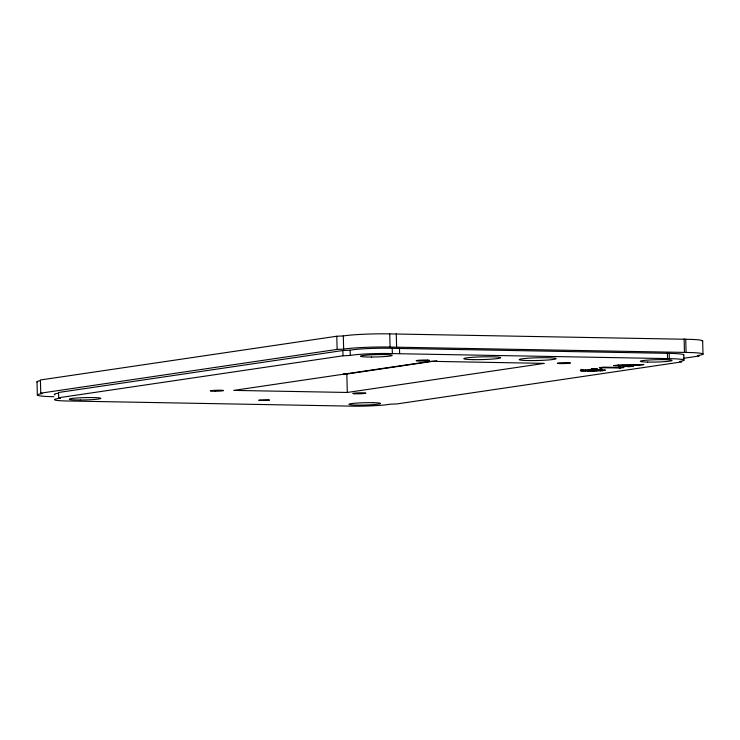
<?xml version="1.0" encoding="UTF-8"?>
<svg xmlns="http://www.w3.org/2000/svg" width="740" height="740" viewBox="0 0 740 740"><rect width="100%" height="100%" fill="white"/><g stroke="black" fill="none" stroke-linecap="round" stroke-linejoin="round"><path stroke-width="1.11" d="M619.75 368.002L599.298 367.706L603.146 367.142L624.014 367.521L619.676 368.076L619.713 366.42M600.926 370.305L592.796 370.87L585.1 370.463L593.24 369.898L600.926 370.305L600.889 368.724M702.195 341.334A32.375 2.368 -1.5 0 0 702.501 340.668L700.345 340.086A32.375 2.368 -1.5 0 0 685.721 339.262L389.74 333.897A32.245 2.359 -1.5 0 0 368.391 334.064L359.705 334.443A32.245 2.359 -1.5 0 0 343.314 335.951L336.783 336.238L40.404 379.971L40.756 393.153L42.365 393.588A33.374 2.442 -1.5 0 0 37.537 395.271L39.664 395.845A33.374 2.442 -1.5 0 0 53.872 396.696M40.756 393.153L337.125 349.41L343.656 349.123A32.245 2.359 -1.5 0 1 360.047 347.624L368.733 347.236A32.245 2.359 -1.5 0 1 390.082 347.069L686.073 352.443A32.375 2.368 -1.5 0 1 700.697 353.267L702.843 353.84A32.375 2.368 -1.5 0 1 697.57 355.542L699.189 355.986L683.224 358.336M683.492 355.246A31.274 2.294 -1.5 0 0 669.201 353.359L392.219 348.327A27.103 1.989 -1.5 0 0 350.14 350.187L342.888 350.51L58.525 392.478L58.664 397.75L60.458 398.231A27.103 1.989 -1.5 0 0 70.883 401.043L347.856 406.075A27.103 1.989 -1.5 0 0 389.934 404.216L397.186 403.892L681.549 361.925L679.755 361.444A31.274 2.294 -1.5 0 0 669.339 358.632L392.357 353.6A27.103 1.989 -1.5 0 0 350.279 355.459L343.027 355.783L58.664 397.75M343.388 373.95L346.829 374.014L436.804 360.732M347.31 392.459L544.344 363.377L430.754 361.314L233.72 390.396L347.31 392.459L346.829 374.014M602.341 370.749L605.403 370.046L590.973 369.547L580.364 370.712L589.382 371.286L602.341 370.749L602.295 369.168L600.713 369.315M702.658 340.992L703 354.173M685.721 339.262L686.073 352.443M684.112 338.828L684.454 352.009M683.797 354.941L683.936 360.214M669.201 353.359L669.339 358.632M667.397 352.869L667.535 358.142M620.129 366.504L620.166 368.085M619.639 366.494L619.676 368.076M619.51 366.402L619.556 367.983M619.13 366.393L619.167 367.965M600.76 368.631L600.76 370.897M600.288 368.548L600.325 370.13M585.146 369.639L585.183 371.221M583.666 369.575L583.712 371.156M582.408 369.5L582.445 371.082M581.474 369.408L581.51 370.99M580.891 369.325L580.928 370.907M399.48 348.013L399.618 353.285M396.27 333.601L396.612 346.782M392.219 348.327L392.357 353.6M389.74 333.897L390.082 347.069M350.14 350.187L350.279 355.459M343.314 335.951L343.656 349.123M342.888 350.51L343.027 355.783M336.783 336.238L337.125 349.41M37 381.775L37.342 394.957M55.01 394.836A27.103 1.989 -1.5 0 1 57.933 393.282M37.194 382.099A33.374 2.442 -1.5 0 1 39.932 380.749M258.935 400.238L269.314 400.081L258.935 400.238M618.372 364.977L643.92 364.579L639.452 365.236L621.702 365.403L633.56 366.106L629.25 366.744L613.543 365.606L618.372 364.977M597.125 368.77L591.325 368.853L597.125 368.77M215.285 391.238L212.297 391.192A6.604 0.481 -1.5 0 1 212.833 390.452A6.604 0.481 -1.5 0 1 222.592 390.332L223.517 390.544A6.604 0.481 -1.5 0 1 215.285 391.238M371.619 357.022L367.863 356.995A15.864 1.165 -1.5 0 1 367.715 355.034A15.864 1.165 -1.5 0 1 392.015 355.219A15.864 1.165 -1.5 0 1 371.619 357.022M80.327 400.007L73.38 399.868A15.864 1.165 -1.5 0 1 78.856 397.87A15.864 1.165 -1.5 0 1 100.844 398.305A15.864 1.165 -1.5 0 1 80.327 400.007M373.219 402.671L369.454 402.643A15.864 1.165 -1.5 0 0 349.067 404.438A15.864 1.165 -1.5 0 0 373.367 404.623A15.864 1.165 -1.5 0 0 373.219 402.671M427.424 360.075L426.046 360.038A6.604 0.481 -1.5 0 0 417.517 360.389A6.604 0.481 -1.5 0 0 418.193 361.009L419.58 361.046A6.604 0.481 -1.5 0 0 427.535 360.759A6.604 0.481 -1.5 0 0 428.488 360.149L427.424 360.075M528.101 360.546A18.5 1.36 -1.5 0 0 556.147 358.678A18.5 1.36 -1.5 0 0 528.712 358.179A18.5 1.36 -1.5 0 0 528.101 360.546M472.758 359.612A18.5 1.36 -1.5 0 0 500.721 357.744A18.5 1.36 -1.5 0 0 473.202 357.254A18.5 1.36 -1.5 0 0 472.758 359.612M647.731 362.073A15.864 1.165 -1.5 0 0 672.022 360.5A15.864 1.165 -1.5 0 0 648.777 360.029A15.864 1.165 -1.5 0 0 647.731 362.073M559.403 363.571A6.604 0.481 -1.5 0 0 570.41 363.053A6.604 0.481 -1.5 0 0 562.224 362.683A6.604 0.481 -1.5 0 0 559.403 363.571M354.719 393.773A6.604 0.481 -1.5 0 0 365.736 393.264A6.604 0.481 -1.5 0 0 357.55 392.894A6.604 0.481 -1.5 0 0 354.719 393.773"/></g></svg>
